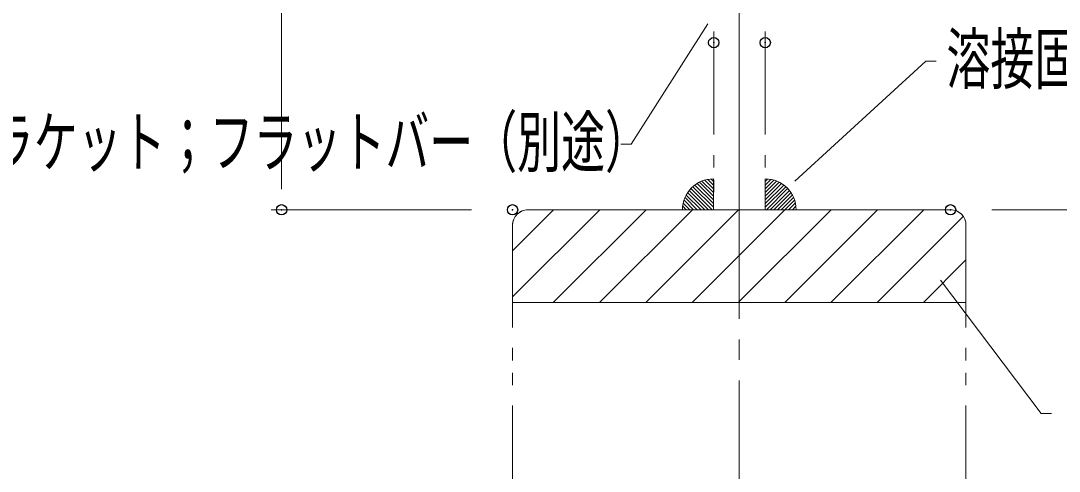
# Model space of a CAD drawing. Units: millimetres, scale not verified. Extents: x -401 to 399, y -276 to 278.
# Drawn here: x -237.2 to -136.5, y 106.3 to 150 of the extents above; entities that cross this region are included whole.
import ezdxf
from ezdxf.enums import TextEntityAlignment as Align

# ---------------------------------------------------------------- set-up
doc = ezdxf.new("R2010")
doc.units = ezdxf.units.MM
doc.header["$LTSCALE"] = 2
doc.header["$PDMODE"] = 32
doc.header["$PDSIZE"] = 1
doc.linetypes.add('DOUBLE_CHAIN1', pattern=[8.8, 5, -1, 0.6, -0.6, 0.6, -1])
doc.linetypes.add('LONG_CHAIN', pattern=[21, 18, -1, 1, -1])
for name, color, linetype, lineweight in [('0-2_1', 3, 'DOUBLE_CHAIN1', 9), ('0-7_center', 5, 'LONG_CHAIN', 9), ('0-8_dH内_支柱', 1, 'Continuous', 9), ('0-9_09寸法A', 1, 'Continuous', 9), ('1-4_08文字', 1, 'Continuous', 9)]:
    doc.layers.add(name, color=color, linetype=linetype, lineweight=lineweight)
doc.layers.add('0-6_DEFPOINTS', color=1, linetype='Continuous')
doc.styles.add('ＭＳ ゴシック', font='')
doc.styles.get('ＭＳ ゴシック').set_extended_font_data('MS Gothic')

msp = doc.modelspace()

# ---------------------------------------------------------------- linework, layer by layer
at = {"layer": '0-2_1'}
for p, q in [((-169.997, 184.198), (-169.997, 131.698)), ((-164.997, 184.198), (-164.997, 131.698)), ((-169.997, 131.698), (-164.997, 131.698))]:
    msp.add_line(p, q, dxfattribs=at)
at = {"layer": '0-6_DEFPOINTS'}
for p in [(-169.997, 147.919), (-164.997, 147.919), (-211.927, 131.698), (-189.514, 131.698), (-147.014, 131.698)]:
    msp.add_point(p, dxfattribs=at)
at = {"layer": '0-7_center'}
msp.add_line((-167.514, 199.119), (-167.514, 30.821), dxfattribs=at)
at = {"layer": '0-8_dH内_支柱'}
for p, q in [((-170.031, 132.297), (-171.825, 134.09)), ((-170.031, 132.656), (-171.613, 134.238)), ((-170.031, 133.015), (-171.382, 134.366)), ((-170.031, 133.374), (-171.137, 134.48)), ((-170.031, 133.734), (-170.866, 134.568)), ((-170.031, 134.093), (-170.582, 134.644)), ((-170.031, 134.452), (-170.257, 134.678)), ((-164.997, 134.452), (-164.77, 134.678)), ((-164.997, 134.093), (-164.445, 134.644)), ((-164.997, 133.734), (-164.162, 134.568)), ((-164.997, 133.374), (-163.891, 134.48)), ((-164.997, 133.015), (-163.646, 134.366)), ((-164.997, 132.656), (-163.414, 134.238)), ((-164.997, 132.297), (-163.203, 134.09)), ((-171.228, 131.698), (-172.661, 133.13)), ((-170.869, 131.698), (-172.522, 133.351)), ((-170.51, 131.698), (-172.374, 133.562)), ((-170.151, 131.698), (-172.204, 133.751)), ((-170.031, 131.937), (-172.024, 133.931)), ((-164.997, 131.937), (-163.003, 133.931)), ((-164.877, 131.698), (-162.824, 133.751)), ((-164.518, 131.698), (-162.654, 133.562)), ((-164.159, 131.698), (-162.506, 133.351)), ((-163.799, 131.698), (-162.367, 133.13)), ((-172.665, 131.698), (-173.001, 132.034)), ((-172.306, 131.698), (-172.952, 132.344)), ((-171.947, 131.698), (-172.876, 132.627)), ((-171.587, 131.698), (-172.775, 132.885)), ((-163.44, 131.698), (-162.253, 132.885)), ((-163.081, 131.698), (-162.152, 132.627)), ((-162.722, 131.698), (-162.076, 132.344)), ((-162.362, 131.698), (-162.026, 132.034)), ((-189.514, 127.725), (-185.54, 131.698)), ((-189.514, 123.234), (-181.05, 131.698)), ((-169.997, 131.698), (-188.014, 131.698)), ((-185.56, 122.698), (-176.56, 131.698)), ((-181.07, 122.698), (-172.07, 131.698)), ((-176.58, 122.698), (-167.58, 131.698)), ((-173.024, 131.698), (-173.03, 131.704)), ((-167.514, 127.274), (-163.09, 131.698)), ((-167.514, 122.784), (-158.6, 131.698)), ((-163.109, 122.698), (-154.109, 131.698)), ((-162.003, 131.698), (-161.997, 131.704)), ((-158.619, 122.698), (-149.619, 131.698)), ((-154.129, 122.698), (-145.78, 131.047)), ((-172.09, 122.698), (-167.514, 127.274)), ((-149.639, 122.698), (-145.514, 126.823)), ((-167.6, 122.698), (-167.514, 122.784))]:
    msp.add_line(p, q, dxfattribs=at)
at = {"layer": '0-8_dH内_支柱', "linetype": 'DOUBLE_CHAIN1'}
for p, q in [((-147.014, 131.698), (-188.014, 131.698)), ((-189.514, 32.281), (-189.514, 130.198)), ((-145.514, 32.281), (-145.514, 130.198)), ((-145.514, 122.698), (-189.514, 122.698))]:
    msp.add_line(p, q, dxfattribs=at)
at = {"layer": '0-8_dH内_支柱'}
for points in [[(-170.031, 134.698), (-170.031, 131.698), (-173.031, 131.698)], [(-164.997, 134.698), (-164.997, 131.698), (-161.997, 131.698)], [(-189.514, 130.198), (-189.514, 122.698), (-167.514, 122.698), (-167.514, 131.698), (-169.997, 131.698)], [(-147.014, 131.698), (-164.997, 131.698), (-167.514, 131.698), (-167.514, 122.698), (-145.514, 122.698), (-145.514, 130.198)]]:
    msp.add_lwpolyline(points, dxfattribs=at)
for centre, radius, start, end in [((-170.031, 131.698), 3, 90, 180), ((-170.031, 131.698), 3, 90, 180), ((-164.997, 131.698), 3, 0, 90), ((-164.997, 131.698), 3, 0, 90), ((-188.014, 130.198), 1.5, 90, 180), ((-147.014, 130.198), 1.5, 0, 90)]:
    msp.add_arc(centre, radius, start, end, dxfattribs=at)
at = {"layer": '0-8_dH内_支柱', "linetype": 'DOUBLE_CHAIN1'}
for centre, start, end in [((-188.014, 130.198), 90, 180), ((-147.014, 130.198), 0, 90)]:
    msp.add_arc(centre, 1.5, start, end, dxfattribs=at)
at = {"layer": '0-9_09寸法A'}
for p, q in [((-211.927, 182.198), (-211.927, 133.698)), ((-193.514, 131.698), (-212.927, 131.698)), ((-143.014, 131.698), (-91.356, 131.698)), ((-143.014, 131.698), (-103.937, 131.698))]:
    msp.add_line(p, q, dxfattribs=at)
at = {"layer": '1-4_08文字'}
for points in [[(-179.004, 138.064), (-178.004, 138.064), (-170.582, 149.742)], [(-148.41, 146.126), (-149.41, 146.126), (-162.114, 134.467)], [(-137.219, 111.932), (-138.219, 111.932), (-148.003, 124.871)]]:
    msp.add_lwpolyline(points, dxfattribs=at)

# ---------------------------------------------------------------- texts
at = {"layer": '1-4_08文字', "color": 2, "style": 'ＭＳ ゴシック', "width": 0.65}
for s, p in [('溶接固定（別途）', (-147.41, 142.5)), ('ブラケット；フラットバー（別途）', (-244.498, 134.439))]:
    msp.add_text(s, height=4.809, dxfattribs=at).set_placement(p, align=Align.BOTTOM_LEFT)

doc.saveas('drawing.dxf')
